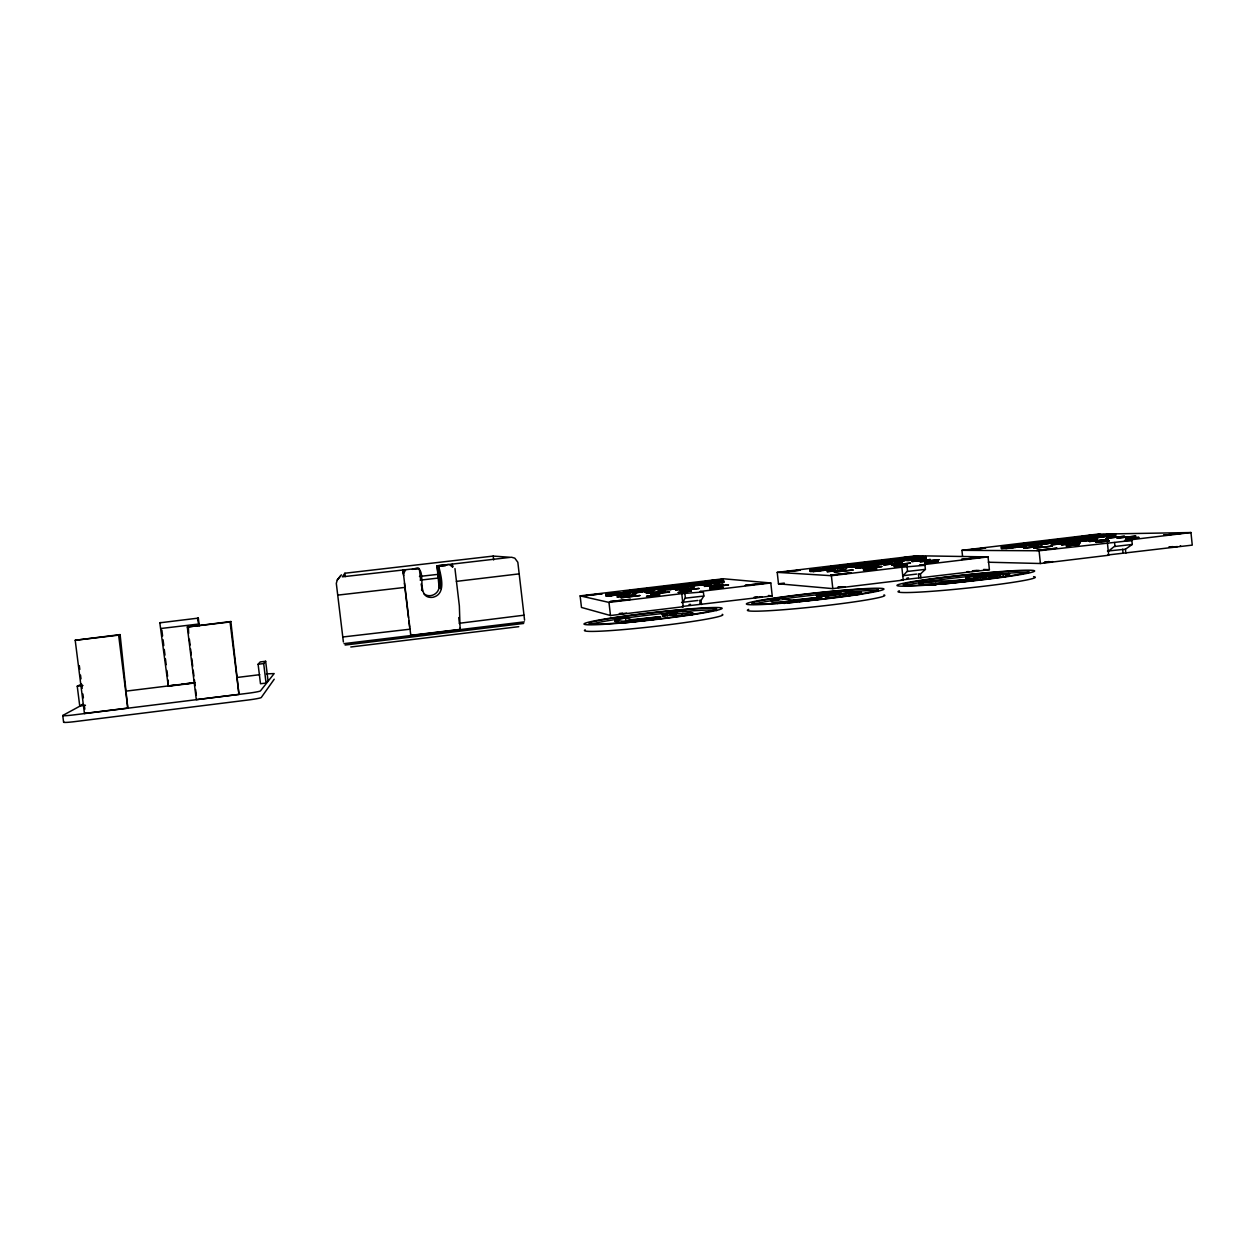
<?xml version="1.0" encoding="UTF-8"?>
<svg xmlns="http://www.w3.org/2000/svg" width="1255" height="1255" viewBox="0 0 1255 1255"><rect width="100%" height="100%" fill="white"/><g stroke="black" fill="none" stroke-linecap="round" stroke-linejoin="round"><path stroke-width="1.5" d="M439.077 587.23L437.022 565.848L510.612 557.314L493.199 556.075L344.874 573.237L342.348 576.814L418.59 568.264L412.362 569.346C430.747 562.46 412.487 599.796 432.975 597.286C446.67 593.913 440.882 575.857 438.748 566.287L440.929 588.548L439.077 587.23C438.497 594.384 429.21 598.478 423.766 593.568M1017.664 547.007C1020.99 547.619 1028.174 544.748 1020.237 544.827C1035.987 542.788 1019.28 550.192 1017.507 545.533L1023.782 544.827M1057.604 541.925L1057.306 539.917L1034.763 542.709L1034.92 544.152L1037.854 543.807L1037.744 541.925L1041.446 541.689L1041.728 544.262L1047.956 543.556L1049.29 543.274L1049.07 540.685L1050.576 540.481L1050.953 543.054L1056.161 542.427M851.016 591.607C846.278 589.489 794.368 597.474 827.296 596.015L826.747 594.039L837.383 592.58L840.928 592.642L826.402 595.89L825.413 596.313L825.617 598.164L861.542 594.117L861.354 592.282L858.608 592.031L838.528 594.462L851.016 591.607A63.55 3.326 -6.2 0 1 877.982 590.98M684.995 585.709L685.45 583.999L692.587 583.559L681.308 584.485L681.685 586.854L682.798 586.728M901.419 560.734L896.666 561.063L896.509 559.589L901.263 559.228L901.419 560.734L898.062 561.377L898.517 559.557L894.768 559.981M901.263 559.259L897.905 559.903M460.114 629.383L410.777 635.344L403.451 573.849L405.6 569.833M694.297 585.348L689.889 585.96L689.717 583.497M692.54 584.124C707.396 580.72 691.301 587.058 695.395 584.061C698.596 582.869 684.195 585.175 692.54 584.124L692.713 585.865L691.317 586.211L691.003 583.418M439.925 588.015L437.022 565.848L448.443 564.53M707.24 583.873L708.981 583.952L702.251 584.736L702.016 582.853L709.828 582.038L708.291 582.336L708.463 583.842C712.981 584.83 712.338 580.783 708.291 582.336M884.446 563.73L884.022 560.703L881.23 560.624L881.512 563.37M907.13 560.373C908.918 556.043 916.605 558.695 904.682 559.04C907.506 563.37 914.754 557.973 917.342 557.11L916.668 559.259L926.159 558.13L925.249 556.64L926.159 558.13M340.419 576.045L337.266 580.014L336.309 583.371L343.384 641.995M701.482 604.518L701.027 600.439L703.835 596.031L703.365 591.921L700.023 591.466L770.79 582.979L772.233 595.952L682.03 606.494L683.238 606.714L681.763 593.662L608.973 602.4L580.139 595.874L581.473 607.451L610.479 615.53L683.238 606.714M647.109 591.105C660.303 590.148 651.094 587.748 644.176 590.038L644.772 591.654L654.232 590.477M1034.92 544.152L1035.171 542.097M266.06 683.065L267.99 680.367L265.652 661.275L260.193 661.934L258.106 664.256L260.491 683.74L266.06 683.065L263.676 663.581L265.652 661.275M341.376 574.821L337.266 580.014M238.968 694.392L230.857 621.523L187.309 627.014L196.313 699.647L238.968 694.392L230.057 621.962L230.857 621.523M718.189 582.681C721.798 578.226 707.977 584.548 716.95 582.885M523.633 623.468L345.109 645.039M524.323 621.868L344.043 643.627M902.8 576.092L907.004 571.48L925.406 569.362L924.966 565.299L919.523 565.127L988.046 556.906L989.395 569.676L901.231 579.983L903.239 580.108L901.843 567.244L831.39 575.7L777.221 572.358L778.477 583.795L832.802 588.626L903.239 580.108M920.903 577.959L920.464 573.959L925.406 569.362M644.176 590.038L652.302 588.862L644.286 590.148L644.458 591.654L648.851 591.199L651.314 590.838L651.11 589.285M523.994 615.201L459.408 623.264M1108.291 551.29L1114.205 546.537L1132.277 544.45L1131.869 540.466L1124.511 540.529L1190.964 532.544L1192.25 545.125L1107.867 554.977M816.738 597.004L817.962 596.502M1107.459 551.039L1125.421 549.219L1132.277 544.45M625.821 591.921C627.704 591.152 628.128 594.933 625.994 593.427C631.736 594.933 631.171 589.913 625.821 591.921L626.12 594.007L630.371 593.348M662.922 588.25L662.766 586.775L666.687 586.336L657.683 587.403L665.056 586.728L665.197 588.234M626.12 594.007C615.97 595.137 624.692 591.497 630.198 591.827M914.267 559.416L914.064 557.565M653.306 589.411L658.106 589.175L658.028 587.56L663.55 587.026L663.864 589.489L666.829 589.128L666.656 587.622L661.416 587.669C671.833 582.885 670.233 591.811 679.677 588.626C675.567 582.728 692.635 584.814 685.638 586.336M979.104 570.35L971.794 571.417M1105.388 534.834C1112.871 532.512 1106.926 539.666 1105.294 534.771C1101.137 533.406 1102 538.505 1105.545 536.277M160.922 622.511L159.824 622.809L168.296 686.203L168.092 680.085M1106.079 535.022L1115.46 534.018L1115.617 535.477L1106.141 536.56M679.677 588.626L677.229 588.297L676.963 586.211L688.948 584.846L676.492 585.975L679.614 585.489C678.877 588.595 688.273 588.03 685.826 584.359L684.822 584.234M702.957 584.234L701.231 584.579L704.228 584.187M1072.758 540.529L1082.296 539.336L1078.563 539.587M127.79 708.102L120.119 634.606L75.206 640.27L84.446 713.452L127.79 708.102L118.629 635.14L120.119 634.606M691.317 586.211L701.137 585.034L701.059 583.089C706.753 583.324 706.173 580.375 706.816 584.359L702.251 584.736M1078.39 539.838L1079.347 539.681L1079.222 537.94C1058.42 542.019 1081.402 535.948 1082.218 539.399M858.53 563.417L867.283 562.381C865.307 562.256 854.592 563.652 860.601 564.781M895.505 559.714L891.881 560.279L896.509 559.589M1084.367 537.156L1084.759 539.117L1087.959 538.411L1087.63 536.936L1081.135 537.642L1090.454 536.622L1090.611 538.16L1088.054 538.677L1087.975 536.779M1087.63 536.936L1084.602 537.642L1094.093 536.575L1094.25 538.034L1084.759 539.117M884.022 560.703L886.626 560.059L887.144 563.809L886.987 562.303L874.861 563.322L874.813 561.707L875.033 564.828L879.661 564.091M866.421 564.185L866.264 562.726L859.408 563.526L868.946 562.397L869.291 564.687M84.446 713.452L85.293 712.95M1009.318 573.551L1009.679 575.527L1007.828 576.076L983.324 579.104L974.037 579.575L973.849 577.771L1009.491 573.708L990.917 573.708L965.832 577.033L966.256 579.026L974.413 578.116M519.178 573.864L456.381 581.379M1060.302 541.846L1060.146 540.387L1071.378 539.289L1064.318 539.87C1068.397 537.422 1065.793 544.058 1069.762 541.501M81.544 684.116L77.245 686.218L79.74 705.938L82.579 704.353M1102.408 535.101L1109.2 534.238L1109.404 536.12L1111.977 535.571L1102.721 536.497M81.748 705.137L62.891 715.397A13.24 0.831 -7.6 0 0 74.014 714.879L247.062 693.388A12.785 0.831 -7.3 0 0 260.46 690.893L274.155 673.574L266.437 673.888M1109.263 534.661L1111.836 534.112L1109.2 534.238M1075.692 539.336L1066.985 540.309L1075.692 539.336L1075.959 541.109L1074.045 541.36L1072.601 541.485L1072.445 539.995L1052.412 541.815M660.522 588.579L660.459 587.058L661.981 586.854L662.154 588.344M718.205 582.853C734.081 578.257 696.964 583.402 718.895 580.971M721.656 580.704L717.609 581.442M832.112 569.252L832.049 567.731L825.68 568.452L825.837 569.943L830.888 569.425L832.206 569.205L829.681 569.08L829.524 567.589L834.983 567.417L816.079 569.205M1010.793 547.666L1011.138 546.082L1007.075 546.49L1007.232 547.949M849.008 566.24L845.697 566.13M1090.611 538.16L1082.296 538.897M701.059 583.089L702.016 582.853M845.494 565.299L859.628 563.605L847.376 564.515L845.494 565.299L845.854 567.605L847.627 567.401L847.376 564.515M852.961 564.185L849.117 564.64L849.274 566.115M696.964 585.332L699.364 584.846L699.113 583.324M1011.608 545.894L1011.797 547.635C1019.986 545.156 1002.588 545.815 1001.286 547.086L1001.443 548.545L1006.196 548.561L1009.02 548.231L1008.895 546.521L1026.747 544.513M1094.799 535.916L1103.553 535.305L1103.773 536.795L1094.501 537.846L1094.595 536.042L1094.705 537.564C1091.834 539.697 1090.642 535.383 1093.764 536.042M618.323 593.003L614.934 593.537L620.88 593.097L610.385 594.101L611.452 595.513L611.326 593.741L615.06 593.348L615.107 595.058C624.802 593.176 607.828 592.156 605.726 594.321L605.898 595.827L607.765 596.203L610.746 595.843L610.573 594.321L609.789 594.18L610.746 595.843M1014.15 545.784L1011.64 546.16L1018.574 545.596L1018.731 547.055L1007.577 548.153L1007.42 546.678L1008.895 546.521M966.021 578.806L966.413 576.767M825.617 598.164L826.606 597.725M1067.142 541.784L1068.256 541.564M1071.597 539.43C1071.205 535.838 1074.562 539.117 1073.292 541.423M891.113 560.373L889.497 560.326M1041.87 544.027C1031.908 543.023 1061.369 540.936 1043.768 542.207L1043.752 543.964L1046.513 543.603L1043.234 543.839M879.269 561.597L889.795 560.561L889.936 562.162L887.458 562.413M1042.419 542.584L1046.372 542.129L1039.862 542.897M848.506 564.938C848.584 571.245 867.346 563.087 852.333 565.064M858.075 564.64L848.6 565.738L855.267 564.954L855.439 566.444L848.772 567.229M1103.631 535.336L1094.344 536.387L1100.776 535.634L1100.933 537.093L1094.501 537.846M715.272 582.932L712.464 583.261L714.017 582.916M916.668 559.259C916.009 554.632 924.825 558.82 917.515 558.993M881.23 560.624L883.724 560.326L884.038 563.15L892.195 562.067L889.936 562.162M1075.959 541.109L1075.723 537.532L1072.413 537.815L1072.68 541.14L1076.1 541.046M689.889 585.912L693.042 585.41M904.18 560.765L903.286 559.259L904.18 560.765C900.353 563.401 889.199 561.048 897.811 559.714M907.067 558.553L908.871 558.302L902.941 558.977L911.444 557.957L911.742 559.448L910.44 559.699L914.079 559.401M1081.135 537.642L1081.324 539.132L1084.257 538.834C1082.892 535.932 1085.151 540.325 1087.959 538.411M881.465 564.123L877.402 564.907L887.144 563.809M667.566 587.999L667.77 586.383L661.479 586.995L661.605 589.599M911.585 557.973L910.283 558.208L914.095 557.926L904.682 559.04M889.795 560.561L878.986 561.801L892.023 560.593L880.21 561.926L880.367 563.417M919.742 557.095L920.041 558.757L923.319 558.114L922.958 556.593L913.781 557.659M826.684 593.301L826.951 595.827L832.159 594.933L831.955 593.129M199.278 625.759L198.337 618.103L197.443 618.386L198.604 624.049L161.095 628.473M620.739 592.925L623.5 592.58L623.672 594.101L627.39 593.693M896.87 559.652L896.901 561.377L898.674 561.032L897.027 561.126M646.639 590.556L647.188 588.846L657.934 587.685L646.874 588.438L643.36 589.426L643.533 590.917L646.639 590.556L647.188 588.846M623.5 592.58L627.218 592.187M647.721 588.673L651.674 588.203L652.098 590.885M905.718 560.154L903.114 560.452L905.326 560.044M980.061 575.229L980.249 577.018C959.902 577.567 1005.004 571.762 981.787 575.747L981.975 577.535L983.716 577.818M822.762 568.625L819.829 569.08L826.308 568.562L826.465 570.052L823.013 570.46L822.653 568.578L822.809 570.068M693.544 585.442L693.309 583.873L691.144 584.705L700.51 583.481L701.137 585.034M1168.985 547.164L1172.594 546.584M1056.396 540.105L1056.553 541.564L1057.479 541.376M825.837 569.943L835.155 568.907L834.936 567.37M907.192 558.318C905.828 561.267 913.06 560.718 911.208 557.957M675.3 611.954L662.358 614.244L662.577 616.08C672.696 614.495 682.642 615.876 692.838 614.636L692.619 612.785L683.52 610.95L675.3 611.954L675.504 613.773M920.574 558.412L913.938 559.134L923.319 558.114M677.135 587.716L689.12 586.352L688.979 583.575M916.793 559.134L916.464 557.22L920.417 556.938M875.676 564.609L875.441 561.738L877.512 561.346L875.802 561.267L875.959 562.726L877.12 562.773M894.862 559.903L894.925 561.456L895.348 559.824M665.323 587.45L671.001 586.712M1090.454 536.701L1087.897 537.203M709.64 582.022L710.032 583.559L708.463 583.842M877.794 562.915L877.841 564.499L875.033 564.828M609.177 595.529C618.684 596.235 615.327 591.403 609.491 594.117M1037.744 541.925L1038.277 544.717L1037.273 544.733L1037.116 543.258L1038.842 543.054L1038.999 544.529L1028.19 545.721L1028.033 544.246L1033.132 543.274M895.662 561.189L892.038 561.754L894.925 561.456M1097.874 537.579L1097.67 535.728L1091.85 536.371M867.942 564.091L869.103 563.872L867.629 563.934M908.542 577.865L906.894 578.178M706.816 584.359L711.914 583.606M679.504 587.089L671.19 587.638L681.685 586.854M1048.819 541.58L1047.203 541.501M667.974 588.752L667.801 586.414L665.589 586.775L665.872 589.003L677.057 587.92L676.68 585.285L668.993 585.96L669.166 587.434M708.981 583.952C709.169 580.5 697.607 584.61 705.749 582.948M839.313 568.295L841.368 567.84L841.211 566.366L839.156 566.805L839.313 568.295L842.607 567.903M846.858 565.88L847.015 567.37L845.242 567.589L845.086 566.099L836.599 567.119L836.756 568.593L840.677 567.762M919.884 557.283L923.147 556.608M908.793 558.287C907.585 561.55 907.538 559.275 911.412 559.746M1078.625 539.697L1079.08 538.191L1072.649 538.85M875.519 563.119L884.273 562.271L880.963 564.436L880.728 561.911L864.067 563.464L870.719 563.244L869.135 563.197M880.806 562.93L882.375 562.648M1072.413 541.266C1063.722 541.093 1082.485 544.027 1078.61 537.469L1081.214 537.156L1071.331 538.834L1072.131 538.803M1051.486 541.831L1051.957 540.325L1052.129 542.097L1055.047 541.752L1054.702 540.23L1052.317 540.544L1052.459 541.987C1058.012 541.705 1051.721 539.007 1049.102 540.685M895.537 561.613L894.564 561.848L894.611 559.824M862.922 563.73L857.071 564.546L857.306 566.334M1059.173 539.634L1066.546 538.85L1066.656 540.921M1099.631 537.391C1100.102 535.022 1100.306 534.536 1099.537 537.156L1100.933 537.093L1100.619 535.493M1079.222 537.94L1068.585 539.148L1075.159 538.364M634.905 592.736L638.277 592.329L637.399 590.697L634.732 591.215L634.905 592.736L638.277 592.329M641.007 591.999L640.834 590.493L637.148 590.556L632.096 591.544L632.269 593.05C640.113 592.046 644.741 590.007 642.827 591.78M889.23 562.554L889.011 560.891L880.21 561.926M673.966 587.936L670.735 588.313M878.908 562.789L877.888 561.393L881.245 561.032L875.802 561.267M1010.997 546.145L1004.878 546.756L1005.035 548.215L1009.946 547.776M670.468 614.84L673.778 614.228M653.431 588.47L652.286 588.705L653.573 588.736M1179.951 546.239L1180.61 545.909M676.963 586.211L685.967 585.144L684.352 585.285M706.643 582.853L711.663 582.069M1067.252 540.293L1069.684 539.995L1069.652 541.972L1059.785 543.148L1059.455 539.352L1056.851 539.666L1065.573 538.897L1063.205 538.913L1063.205 540.685M680.43 587.497L680.194 585.034L668.993 585.96M662.358 614.244C672.476 612.66 682.438 614.009 692.619 612.785M649.431 589.599L653.996 588.94M855.628 566.57L855.518 564.593L847.674 565.44L848.333 567.166L851.423 566.774M847.674 565.44L851.267 565.283L851.423 566.899M692.556 584.359L695.443 583.873M692.713 585.865L695.615 585.379M877.888 561.393L869.276 562.052L869.433 563.511L871.158 563.573M761.942 596.753L754.961 597.647M650.561 589.175L650.733 590.666L644.348 591.544L651.314 590.838M626.606 613.13L619.421 614.04M1095.144 537.438L1100.604 536.873L1094.94 537.375M663.22 587.638L660.758 587.983M1051.957 540.325L1055.173 539.964L1046.623 540.952L1057.306 539.917M671.362 589.16L677.229 588.297M821.554 595.843L824.017 595.466M662.577 616.08L666.452 615.499M1069.652 541.972L1068.601 540.497L1078.829 539.258L1072.445 539.995M1052.804 561.628L1044.254 562.554M666.295 587.418L676.884 586.399L667.613 586.932M886.924 562.726L889.199 562.413L887.442 562.522M838.026 587.073L840.756 586.712M689.026 604.549L690.501 604.345M685.607 585.567L689.983 585.363M882.736 561.33L881.779 561.471L885.34 561.142M679.598 585.599L683.457 585.144M684.822 584.657L681.308 585.238L685.214 585.05M691.207 584.328L688.352 584.705M1042.011 542.411L1040.803 542.474L1045.792 541.878L1045.98 543.807M862.812 564.374L862.64 562.915L861.04 563.119L862.326 563.009M860.412 564.593L858.797 564.907M821.539 570.366L820.001 570.554L821.837 570.398M1042.56 542.427L1037.901 542.725L1045.792 541.878M973.849 577.771L998.635 574.837L981.787 575.747M665.589 586.775L663.55 587.026M880.681 564.091L877.841 564.499M619.405 613.491L622.527 613.115M754.161 597.192L757.22 596.815M845.18 586.775L837.885 587.513M1044.678 562.067L1049.18 561.55M658.028 587.56L664.962 586.728M813.569 571.59L813.475 569.613L819.797 568.954L810.024 569.927L810.197 571.402L813.569 571.59L816.472 571.245L816.33 569.503L826.308 568.562M1052.317 540.544L1048.003 541.015L1048.662 542.505L1043.329 543.023M1067.221 539.007L1073.213 538.348M1019.217 545.172L1009.82 546.019L1019.75 544.78M1074.28 538.599L1071.362 538.96M813.648 571.088L819.954 570.429L815.891 570.821L815.719 569.346M872.476 564.201L873.339 564.091M1100.776 535.634L1096.18 535.979L1096.258 537.736M1048.145 542.458L1051.125 542.113L1050.984 540.67M644.286 590.148L648.678 589.693M851.423 565.174L855.267 564.954M852.474 566.633L850.561 566.695M1040.019 544.372L1042.576 544.058M679.786 586.979L682.61 586.65M624.033 623.013L660.616 618.558L660.412 616.691L631.673 619.688L625.57 618.025L614.793 619.327L615.013 621.147L622.119 623.249L621.9 621.382L614.793 619.327M787.936 603.075L795.45 602.165M799.215 601.71L821.774 598.964L821.57 597.113L792.517 600.094L781.818 598.761L771.323 600.031L771.527 601.835L780.563 603.043M943.525 584.14L973.817 580.453L973.613 578.633C955.51 581.332 937.328 580.72 919.193 582.179L919.382 583.967L935.948 585.065L935.759 583.23L919.193 582.179M126.912 691.019L194.29 682.736M236.646 677.527L259.738 674.688M170.664 685.607L178.132 684.697M181.881 684.242L194.949 682.642M168.296 686.203L194.494 683.002M79.74 705.938L85.466 705.247M687.458 584.72L684.085 585.097M867.723 564.625L867.566 563.15L873.904 562.491L869.793 562.883L869.966 564.358M1058.906 541.925L1058.765 540.466L1057.463 540.466L1063.848 539.807L1059.628 540.215M886.579 562.413L889.952 562.036L886.783 562.271M962.522 555.965L961.926 550.333L1039.077 550.772L1131.869 540.466M681.763 593.662L703.365 591.921M901.843 567.244L924.966 565.299M778.477 583.795L784.281 583.089M410.056 629.194L342.788 636.991M697.937 600.455L681.575 602.431L682.767 602.635L685.057 598.196L703.835 596.031M902.565 575.763L916.652 574.068M350.788 646.984L518.77 626.669M988.25 562.224L1040.411 563.511L1108.698 555.243L1107.381 542.584M77.245 686.218L82.971 685.512M258.106 664.256L263.676 663.581M919.382 583.967L922.911 583.528M615.013 621.147L618.605 620.707M621.9 621.382L660.412 616.691M771.323 600.031L783.967 601.678L821.57 597.113M825.413 596.313L861.354 592.282M935.759 583.23L973.613 578.633M580.139 595.874L723.445 578.775L770.79 582.979M777.221 572.358L916.479 555.745L988.046 556.906M961.926 550.333L1097.419 534.159L1190.964 532.544M638.826 591.482L631.453 592.36L629.43 592.031L629.273 590.54L640.332 589.317L640.411 590.932M676.602 586.728L675.723 585.159L680.194 585.034M830.449 568.013L830.277 566.554L841.54 565.425L842.293 566.915M869.276 562.052L874.813 561.707M1026.904 545.988L1018.699 545.533L1018.542 544.09L1030.873 542.929L1031.03 544.372M1063.205 538.913L1069.527 538.552L1070.06 541.799M1068.821 540.952L1068.476 538.285L1070.891 537.987L1071.315 541.705M641.995 589.489C645.274 591.842 632.034 587.528 633.493 591.858M844.066 566.868L844.505 565.409L835.061 566.287L836.191 567.809L835.234 567.762M1038.999 544.529L1036.426 544.733L1036.285 543.258L1032.975 542.819L1024.002 543.744L1025.319 543.744M1037.712 542.223L1048.505 541.062M629.273 590.54L642.34 589.552M643.36 589.426L646.466 589.05M681.308 584.485L685.826 584.359M830.277 566.554L844.505 565.409M893.325 561.487L893.278 559.589L886.626 560.059M1018.542 544.09L1033.806 542.819L1033.869 545.031L1030.669 545.423L1030.528 543.948L1033.712 543.572M1034.763 542.709L1037.697 542.348M1069.527 538.552L1067.095 538.85L1067.252 541.815M1068.476 538.285L1074.829 537.924L1072.46 537.924M655.486 588.689C674.594 585.865 647.156 591.576 655.91 588.752M855.518 564.593L850.388 565.221L851.753 565.221L851.784 567.009M864.507 563.73L859.157 564.374L865.228 563.746L865.401 565.236L859.314 565.848L859.095 563.291M1055.031 540.968L1049.823 541.595L1056.02 540.968M605.726 594.321L610.573 594.321M632.096 591.544L643.015 590.336M713.844 581.991L723.633 580.814L723.806 582.32L714.017 583.497M836.599 567.119L847.47 565.911M869.872 564.609L869.715 563.134L871.707 562.915L880.649 562.067L880.806 563.558M904.024 559.275L894.407 560.357M926.002 556.64L916.401 557.738M1025.445 544.717L1038.842 543.054M1066.734 539.462L1053.823 540.811L1061.746 540.434L1059.581 540.45M834.638 567.731L838.167 567.307M652.977 588.156L653.149 589.646L662.844 588.987M839.297 567.527L833.932 568.17L833.759 566.695M862.075 563.15L862.42 566.162L868.46 565.942L868.303 564.436L862.248 564.672L870.892 564.734L870.641 562.93M893.435 561.063L886.14 561.597L885.983 560.138M1023.515 545.517L1033.963 544.262L1033.132 544.278M1053.274 540.356L1053.322 541.893L1061.573 541.329M1081.371 538.599L1075.049 539.038M605.898 595.827L615.421 594.854M670.562 586.807L670.876 589.677L658.138 590.587L657.965 589.081L670.295 588.093M810.197 571.402L818.244 570.445M1001.443 548.545L1007.326 547.839M859.314 565.848L862.891 565.425M1049.839 540.497L1049.98 543.054L1055.188 542.442M611.452 595.513L621.068 594.603L620.974 592.94M632.269 593.05L643.188 591.842M836.756 568.593L847.627 567.401M862.42 566.162L876.351 565.095L875.88 561.597M420.205 580.155L439.595 577.896M405.067 587.387L337.736 595.121M159.824 622.809L198.337 618.103M75.206 640.27L118.629 635.14M187.309 627.014L230.057 621.962M816.33 569.503L815.625 571.103L823.013 570.46M612.142 595.074L618.495 594.509M437.775 566.036L445.666 565.487L438.748 566.287M419.468 576.453L439.156 574.225M1042.889 542.301L1043.768 542.207M1051.816 541.721L1048.223 542.16L1048.082 540.717M825.68 568.452L831.234 567.982L831.406 569.472M906.392 559.903L911.742 559.448M827.092 594.211L816.534 595.199M1042.811 541.909L1037.336 542.725L1042.293 542.395M1038.058 544.184L1041.556 544.074M629.932 591.215L623.139 592.187L628.426 591.858M657.4 587.92L663.048 587.371M1177.488 546.584L1169.017 547.227M965.832 577.033L975.857 576.155M1073.198 538.693L1082.139 537.877M1074.798 538.63L1079.08 538.191M864.146 562.82L868.837 562.381M679.645 587.167L682.908 586.838M679.928 587.277L685.214 586.712M1043.909 543.666L1049.29 543.274M679.284 585.677L681.889 585.552L682.061 587.058M688.32 585.144L690.862 584.908M1099.553 537.093L1103.773 536.795M863.409 562.82L866.232 562.711L866.342 564.311M1050.592 542.113L1048.27 542.333M857.149 564.075L862.938 563.62M687.897 584.281L693.309 583.873M1052.584 541.642L1053.839 541.517M887.269 561.048L889.011 560.891M721.907 582.163L718.44 582.383L718.284 580.892M972.751 570.758L977.096 570.366M1075.739 537.422L1078.861 537.187M1048.631 542.427L1051.282 542.191L1051.141 540.732M1072.052 541.093L1078.986 540.748L1078.406 538.128M883.63 561.565L883.787 563.04L885.701 562.868M706.926 583.763L710.032 583.559M1096.227 535.838L1097.67 535.728M1010.683 547.462L1014.385 547.227M854.247 566.35L858.247 566.115M658.2 589.05L661.761 588.736L661.62 586.822M671.237 588.03L672.272 587.92M1011.797 547.635L1018.731 547.055M909.028 559.777L906.957 559.934L906.8 558.459M677.057 587.92L670.954 588.375L670.782 586.697M883.771 561.33L880.1 561.628M831.924 567.15L822.966 568.389M708.777 582.414L707.208 582.524L707.349 584.202M689.12 586.352L686.25 586.477L685.999 583.999M615.107 595.058L621.068 594.603M1065.04 541.391L1062.279 541.627L1061.95 539.446M859.283 563.417L859.565 564.985L861.761 564.813L861.761 563.024M696.792 584.987L699.364 584.846M1052.098 541.768L1053.023 541.705M893.278 559.589L883.724 560.326M1049.415 542.129L1050.592 542.003L1049.227 542.129L1049.211 540.654M1056.255 541.407L1055.596 540.011M666.75 587.936L667.974 587.889M877.37 563.966L872.382 564.342L871.958 561.738M822.762 570.319L826.465 570.052M855.439 566.444L854.169 566.46L854.09 564.86M1073.245 540.34L1074.06 540.293M996.345 576.531L993.882 576.673L993.693 574.868M854.639 565.566L859.801 565.079L859.581 563.213M969.001 571.653L967.025 571.668M1017.507 545.533L1018.48 545.501M983.496 578.367L985.52 578.32M1115.46 534.018L1114.471 534.034L1114.628 535.493L1115.617 535.477M1094.093 536.575L1093.136 536.575L1094.25 538.034M1049.98 543.054L1050.953 543.054M1059.785 543.148L1054.624 543.18L1054.278 540.246M1022.119 543.744L1023.186 543.744M1045.039 543.352L1045.933 543.337M1028.033 544.246L1028.865 544.246M1036.426 544.733L1033.289 544.733L1032.975 542.819M1032.159 545.047L1033.869 545.031M1001.286 547.086L1008.863 546.756L1006.855 546.756L1007.012 548.215L1009.02 548.231M686.14 586.65L685.481 585.269M867.566 563.15L868.523 563.181M876.351 565.095L875.535 563.558L866.028 564.797L866.201 566.303M983.591 569.456L989.395 569.676M841.211 566.366L842.434 566.413M829.524 567.589L832.049 567.731M832.551 568.735L835.155 568.907M920.464 573.959L918.409 573.849L918.833 577.849M813.475 569.613L814.495 571.135M810.024 569.927L816.299 569.754L814.872 569.676L815.044 571.166L816.472 571.245M274.218 679.222L261.275 697.498A12.785 0.879 -7.3 0 1 247.894 700.039L74.861 721.609A13.24 0.879 -7.6 0 1 63.738 722.096M723.633 580.814L723.806 582.32M1009.522 575.355L1008.424 573.457M768.437 595.498L772.233 595.952M675.723 585.159L676.68 585.285M665.699 587.497L666.656 587.622M665.872 589.003L666.829 589.128M670.876 589.677L670.405 586.712M511.475 557.22L514.785 558.161L517.829 562.256L524.574 620.158M640.332 589.317L640.144 590.744M640.254 589.458L640.772 590.995M701.027 600.439L699.757 600.235L700.212 604.298M916.558 557.346L916.903 558.757M659.204 618.229L660.616 618.558M449.651 564.734L452.459 566.978M404.439 583.089L404.675 585.787M421.492 589.897L422.402 590.729L421.147 583.983M452.679 566.695L452.177 564.107L452.741 566.946M403.451 573.849L402.871 569.817L403.671 575.653M79.316 665.636L79.802 669.417M80.508 675.096L80.995 678.877M81.716 684.555L82.187 688.352M82.908 694.015L83.379 697.811M84.336 705.373L84.822 709.169M62.75 715.523L63.597 722.221M161.879 630.183L162.585 635.94M163.072 639.783L163.778 645.541M164.264 649.368L164.985 655.126M165.456 658.969L166.178 664.726M166.899 670.484L167.605 676.241M189.38 639.25L190.101 645.054M190.572 648.929L191.293 654.718M191.78 658.593L192.737 666.327M193.207 670.186L193.929 675.99M194.415 679.849L195.137 685.654M195.607 689.528L196.329 695.317M404.847 587.167L408.455 617.586M408.895 621.178L409.601 627.186M344.874 573.237L345.282 576.594M454.953 568.593L459.361 605.961L460.13 629.398M458.75 617.586L459.456 623.657M419.311 568.546L420.692 580.124M493.199 556.075L493.654 559.95M638.466 590.87L638.638 592.391M637.148 590.556L637.571 592.203M632.442 591.591L632.614 593.113M631.281 590.87L631.453 592.36M630.12 591.889L630.292 593.395M629.665 591.984L629.837 593.505M628.833 592.125L629.006 593.631M628.269 592.203L628.441 593.725M627.594 592.297L627.767 593.803M627.029 592.25L627.202 593.756M626.527 592.329L626.7 593.835M625.696 592.423L625.869 593.944M624.802 592.533L625.068 594.133M624.441 592.564L624.614 594.07M624.111 592.58L624.143 594.243M623.766 592.595L623.939 594.101M623.139 592.799L623.311 594.321M625.57 618.025L625.774 619.845M622.417 592.878L622.59 594.384M621.805 592.925L621.978 594.431M621.319 592.94L621.492 594.462M618.699 593.239L618.872 594.745M617.962 592.972L618.197 594.603M617.664 593.16L617.727 594.823M617.335 593.003L617.491 595.027M616.691 593.38L616.864 594.901M616.472 593.066L616.738 594.839M615.891 593.458L616.064 594.964M615.813 593.427L615.985 594.948M615.436 593.176L615.609 594.682M614.699 593.364L614.95 594.98M614.338 593.521L614.511 595.043M614.166 593.411L614.338 594.917M614.009 593.333L614.181 594.839M613.507 593.49L613.601 595.152M612.879 593.835L613.068 595.341M612.409 593.882L612.581 595.388M611.907 593.929L612.079 595.435M611.687 593.85L611.86 595.356M608.973 602.4L610.479 615.53M607.593 594.682L607.765 596.203M715.115 581.442L715.35 583.151M714.283 581.818L714.456 583.324M713.891 581.928L714.064 583.434M713.232 581.52L713.405 583.01M712.762 581.598L712.934 583.089M712.448 581.661L712.464 583.261M711.256 582.069L711.507 583.716M710.863 582.304L711.02 583.81M710.503 582.116L710.675 583.622M710.22 582.398L710.393 583.904M709.624 582.132L709.64 584.014M709.342 582.038L709.514 583.528M708.918 582.069L709.263 583.716M708.369 582.116L708.761 584.124M707.914 582.446L708.102 584.108M707.6 582.179L707.773 583.669M707.616 582.744L707.773 584.25M705.702 582.853L705.922 584.454M705.122 582.9L705.294 584.406M704.902 583.042L705.075 584.548M704.73 582.916L704.886 584.406M704.118 583.12L704.29 584.626M703.71 582.791L703.867 584.281M703.428 583.167L703.6 584.673M702.863 583.214L703.02 584.72M702.408 583.23L702.58 584.736M701.498 582.948L701.67 584.438M701.184 583.026L701.357 584.516M698.894 583.324L698.957 584.971M698.533 583.324L698.706 584.83M698.298 583.575L698.47 585.065M698.031 583.371L698.188 584.861M697.388 583.418L697.545 584.908M694.141 583.857L694.344 585.583M692.838 584.03L693.011 585.52M691.63 584.532L691.803 586.038M690.689 583.418L690.878 585.709M690.266 583.45L690.391 585.787M689.889 584.359L690.062 585.85M688.634 583.763L688.807 585.238M688.368 583.763L688.791 586.43M688.054 583.779L688.226 585.254M687.944 584.814L688.116 586.556M687.662 583.81L687.834 585.301M687.191 583.857L687.285 586.383M686.924 585.191L687.097 586.697M686.658 583.92L686.924 586.226M685.434 584.077L685.732 586.885M685.042 584.155L685.199 585.756M684.665 585.379L684.838 586.885M684.132 584.202L684.524 586.791M683.865 584.187L684.038 585.661M683.834 585.583L683.991 587.089M684.932 594.133L685.403 598.259M683.442 585.536L683.614 587.042M683.049 584.689L683.222 586.179M682.5 585.74L682.673 587.246M682.202 585.677L682.375 587.183M681.183 585.771L681.496 587.387M680.9 585.536L681.073 587.042M680.398 585.489L680.555 587.34M679.865 585.646L680.037 587.152M682.218 614.04L682.422 615.907M678.955 585.865L679.128 587.356M678.563 586.132L678.735 587.638M678.375 585.646L678.5 587.418M677.904 586.179L678.077 587.685M677.371 585.301L677.59 587.293M677.371 586.195L677.543 587.701M676.445 585.238L676.649 586.854M676.649 587.434L676.822 588.971M676.084 585.426L676.241 586.995M675.535 585.505L675.692 586.995M675.174 585.63L675.347 587.12M674.876 585.599L675.033 587.073M674.766 587.058L675.08 588.736M674.296 585.661L674.468 587.152M674.186 585.756L674.39 588.846M673.794 585.709L673.966 587.199M673.402 585.74L673.59 588.956L673.119 585.756M672.853 585.756L673.166 588.077M675.818 612.691L676.021 614.526M672.523 585.724L672.743 588.218M672.398 586.665L672.727 589.081M672.256 587.481L672.429 589.003M671.754 585.63L671.927 588.281M671.66 586.76L671.77 589.223M673.276 613.13L673.496 614.966M670.139 586.869L670.311 588.375M669.872 586.76L670.045 588.266M669.197 586.838L669.401 588.485M668.789 587.152L668.962 588.658M668.303 587.199L668.476 588.705M667.378 586.383L667.676 588.689M670.264 613.02L670.641 615.436M667.017 586.414L667.346 588.83M666.954 586.571L667.127 588.062M666.358 586.665L666.468 588.924M664.774 586.744L664.821 588.391M664.177 586.869L664.334 588.36M667.284 614.072L667.487 615.907M663.785 586.838L663.958 588.328M663.236 586.979L663.409 588.47M662.358 587.089L662.703 588.642M661.056 586.979L661.291 588.689M660.93 587.152L661.165 589.536M660.585 586.948L660.758 588.564M663.817 614.573L664.02 616.409M660.02 587.418L660.193 588.909M660.224 589.395L660.397 590.932M659.706 587.058L659.863 588.548M659.377 587.466L659.55 588.956M658.985 587.167L659.157 588.642M658.828 587.513L659 589.003M658.373 587.544L658.546 589.034M654.749 588.062L654.906 589.568M653.745 588.924L653.949 590.572M653.369 588.94L653.604 590.65M652.773 589.254L652.945 590.76M650.812 589.411L651.094 591.027M650.2 589.317L650.388 591.011M649.949 588.077L650.121 589.552M649.698 589.27L649.902 591.168M649.431 589.395L649.604 591.121M648.882 588.328L649.055 589.819M648.788 589.364L648.929 591.278M648.521 589.489L648.694 590.995M647.831 589.489L648.16 591.262M647.847 589.866L648.019 591.387M647.407 589.63L647.58 591.309M646.874 588.438L647.188 591.466M646.513 589.772L646.686 591.278M646.247 590.023L646.419 591.544M645.588 590.085L645.76 591.591M645.039 590.117L645.211 591.638M644.505 589.693L644.772 591.654M638.889 590.948L639.062 592.454M410.652 634.199L410.84 635.861M783.967 601.678L784.171 603.53M721.421 580.626L721.531 582.273M721.045 580.641L721.045 582.367M720.543 580.673L720.699 582.163M719.884 580.736L720.056 582.226M719.413 581.128L719.57 582.618M719.131 580.798L719.288 582.289M718.629 580.971L718.817 582.571M867.942 562.428L868.099 563.887M867.785 562.616L868.005 565.079M867.064 562.726L867.221 564.185M865.919 562.726L866.076 564.201M865.495 562.836L865.652 564.311M865.119 562.962L865.307 565.817M864.915 562.836L865.072 564.295M864.601 562.946L864.758 564.421M864.115 563.087L864.24 564.954M863.738 563.04L863.895 564.515M863.205 563.181L863.362 564.656M863.016 563.119L863.173 564.593M862.452 563.166L862.609 564.64M862.091 562.899L862.514 564.75M861.432 563.103L861.605 564.577M861.087 563.024L861.338 564.593M860.93 563.417L861.087 564.875M860.255 563.134L860.491 564.938M859.801 563.37L860.036 565.88M858.765 563.354L859.048 564.907M857.902 564.593L858.122 566.162M857.557 564.593L857.855 566.225M856.538 563.981L856.647 566.13M856.412 564.954L856.569 566.444M855.737 564.703L855.91 566.193M858.608 592.031L858.812 593.866M854.937 564.781L855.22 566.507M854.859 564.577L854.828 566.413M854.482 564.091L854.702 566.585M854.326 565.221L854.482 566.711M853.792 565.189L853.949 566.68M853.369 565.33L853.526 566.821M853.039 565.283L853.212 566.758M852.302 565.158L852.631 566.915M852.318 565.346L852.49 566.836M850.827 565.346L850.984 567.087M850.372 564.154L850.529 565.613M850.466 565.409L850.639 566.899M850.121 565.66L850.278 567.15M849.682 564.374L849.839 565.832M849.51 565.707L849.666 567.182M848.851 564.766L849.164 567.213M848.176 565.676L848.333 567.166M851.031 591.403L851.219 593.411M850.372 591.278L850.514 593.693L849.117 594.086L848.913 592.266M846.419 566.146L846.592 567.636M843.909 565.393L843.94 567.966M843.046 566.444L843.203 567.935M841.697 566.899L841.274 565.33L840.85 566.774M840.207 591.78L840.395 593.568M837.195 567.135L837.367 568.625M839.815 594.133L840.019 595.968M839.328 592.486L839.517 594.274M834.669 567.495L834.842 568.986M837.383 592.58L837.571 594.384M837.054 592.078L837.258 593.866M833.963 567.621L834.12 569.111M833.446 567.699L833.618 569.19M832.818 567.778L832.991 569.268M834.889 592.799L835.077 594.603M831.516 567.84L831.673 569.331M830.732 567.935L830.888 569.425M831.39 575.7L832.802 588.626M830.214 568.091L830.386 569.582M829.837 568.029L830.01 569.519M829.461 568.076L829.445 569.692M829.116 568.091L829.273 569.582M828.692 568.123L828.865 569.613M828.441 568.28L828.598 569.77M828.331 568.123L828.488 569.613M827.688 568.358L827.845 569.848M829.963 592.878L830.151 594.666M827.014 568.405L827.186 569.895M826.465 568.437L826.621 569.927M829.304 593.49L829.492 595.278M826.01 568.452L826.182 569.943M827.531 593.788L827.72 595.592M823.876 568.735L824.049 570.225M825.68 596.611L825.868 598.462M818.511 569.017L818.668 570.507M818.15 569.19L818.307 570.68M817.836 569.095L818.135 570.837M817.46 569.394L817.617 570.868M816.958 569.441L817.115 570.931M816.472 569.394L816.628 570.884M819.295 594.384L819.499 596.188M819.17 596.847L819.374 598.682M816.832 594.98L817.068 597.207M943.697 581.74L943.901 583.559M922.958 556.593L923.131 558.177M922.645 556.593L922.77 558.255M922.205 556.624L922.362 558.099M921.641 556.655L921.798 558.13M921.374 557L921.531 558.475M920.95 556.718L921.107 558.193M920.15 556.796L920.37 558.679M919.962 556.922L920.119 558.397M919.413 556.969L919.57 558.444M919.288 556.891L919.444 558.35M918.738 557.032L918.848 558.757M918.346 556.985L918.519 558.459M917.938 557.126L918.095 558.601M917.217 557.22L917.374 558.695M915.679 557.314L915.836 558.789M915.02 557.408L915.177 558.883M914.471 557.487L914.628 558.961M913.389 557.926L913.656 559.573M912.934 558.193L913.091 559.667M912.558 557.989L912.714 559.463M912.244 558.287L912.416 559.777M911.444 557.957L911.585 559.871M910.848 557.973L911.208 559.808M910.706 558.255L910.706 559.887M910.377 558.004L910.644 559.997M910.095 558.302L910.252 559.777M909.781 558.067L909.969 559.981M909.546 558.616L909.702 560.107M909.357 558.381L909.514 559.856M908.981 558.13L909.216 560.059M908.495 558.287L908.808 560.201M908.322 558.648L908.495 560.138M908.118 558.224L908.165 559.918M907.694 558.71L907.945 560.295M907.459 558.381L907.569 560.091M906.236 558.946L906.392 560.436M907.13 567.448L907.569 571.511M905.608 558.993L905.765 560.483M905.153 558.569L905.247 560.514M904.259 558.679L904.416 560.154M903.584 558.789L903.741 560.263M903.145 558.867L903.302 560.342M902.941 558.93L903.114 560.452M901.09 559.212L901.231 560.797M900.776 559.212L900.855 560.875M900.353 559.228L900.51 560.703M899.788 559.275L899.945 560.75M899.427 559.62L899.584 561.111M899.098 559.322L899.255 560.812M898.313 559.401L898.502 561.095M898.078 559.542L898.407 561.314M897.545 559.573L897.702 561.063M897.451 559.495L897.607 560.969M893.827 559.918L893.984 561.393M892.603 560.107L892.76 561.581M892.195 560.169L892.352 561.644M891.96 560.232L891.991 562.146M891.379 560.561L891.536 562.052M891.27 560.765L891.427 562.24M890.862 559.557L891.019 561.016M890.485 559.573L890.83 562.083M890.36 560.891L890.517 562.381M890.03 559.605L890.187 561.079M889.152 559.871L889.575 562.052M888.728 559.871L888.964 562.381L888.383 559.887M888.289 560.64L888.446 562.115M888.038 559.903L888.101 562.585M887.614 559.95L887.787 561.409M887.52 560.703L887.677 562.177M887.144 559.997L887.567 562.758M886.971 560.907L887.128 562.381M886.108 561.424L886.281 562.899M885.481 560.201L885.638 561.675M885.434 560.342L885.591 561.816M884.932 561.55L885.104 563.04M884.508 561.487L884.665 562.977M882.924 561.597L883.081 563.244M882.077 561.832L882.249 563.307M881.151 562.852L881.324 564.358M879.865 561.801L880.037 563.275M879.708 561.644L879.99 564.154M879.426 561.816L879.818 564.421M879.175 561.738L879.284 563.307M878.751 561.33L879.19 564.248M878.343 561.314L878.5 562.789M878.296 562.836L878.422 564.672M877.229 561.503L877.669 564.828M877.214 562.475L877.465 564.954M876.508 561.518L876.931 564.436M876.398 561.613L876.555 563.087M875.096 563.181L875.253 564.687M874.39 561.754L874.594 563.322M874.06 561.769L874.217 563.244M873.715 561.785L873.872 563.244M873.48 561.942L873.637 563.417M873.213 561.769L873.37 563.228M872.633 562.02L872.79 563.495M871.958 562.083L872.115 563.542M871.707 562.915L871.864 564.389M871.425 562.099L871.582 563.573M871.205 562.962L871.362 564.436M868.633 562.381L868.852 563.95M868.335 562.397L868.695 564.656M868.319 562.538L868.476 564.013M1020.519 545.203L1020.77 546.803M1020.048 545.219L1020.205 546.694M1019.813 545.407L1019.97 546.882M1019.107 545.454L1019.264 546.929M1017.946 545.533L1018.103 547.007M1015.923 545.8L1016.079 547.258M1015.217 545.988L1015.373 547.462M1014.542 545.909L1014.699 547.368M1013.962 545.737L1014.087 547.306M1013.413 545.752L1013.695 547.462M1013.083 545.972L1013.24 547.447M1012.659 546.066L1012.816 547.541M1012.597 545.8L1012.581 547.525M1010.824 546.082L1011.154 547.619M1009.946 546.411L1010.087 547.886M1009.412 546.458L1009.553 547.933M1008.283 546.584L1008.44 548.059M1008.173 546.505L1008.33 547.964M1006.086 546.756L1006.196 548.561M1008.926 573.943L1009.114 575.763M1007.624 574.257L1007.828 576.076M1005.694 574.617L1005.883 576.453M1003.2 575.025L1003.404 576.845M1000.188 575.433L1000.376 577.269M997.96 573.723L998.149 575.512M996.517 574.037L996.815 577.724M996.156 574.727L996.439 577.222M993.552 575.763L993.74 577.582M993.05 576.312L993.254 578.131M990.823 575.119L991.011 576.923M989.615 576.688L989.803 578.508M987.905 575.449L988.093 577.237M986.305 577.002L986.493 578.837M984.532 574.288L984.72 576.061M983.12 577.284L983.324 579.104M982.54 574.963L982.728 576.735M980.202 577.504L980.406 579.324M977.833 575.527L978.022 577.316M977.692 577.661L977.88 579.481M976.296 575.794L976.484 577.582M975.574 577.755L975.763 579.559M973.582 575.574L973.77 577.347M966.052 577.253L966.256 579.026M460.005 628.253L460.177 629.916M1097.341 536.058L1097.498 537.517M1096.823 535.775L1097.043 537.658M1096.65 535.712L1096.933 537.548M1095.741 535.807L1095.709 537.375M1095.427 536.324L1095.568 537.783M1094.987 535.995L1094.987 537.83M1092.305 536.246L1092.007 537.83L1091.96 536.324M1090.187 536.622L1090.328 538.222M1089.811 536.638L1089.967 538.097M1089.309 536.669L1089.466 538.128M1089.136 536.967L1089.293 538.426M1088.697 536.716L1088.854 538.175M1088.148 537.14L1088.305 538.615M1087.442 538.536L1087.207 536.952L1087.301 538.317M1086.626 536.999L1086.783 538.458M1086.281 536.952L1086.548 538.709M1085.92 537.077L1086.077 538.52M1085.34 537.046L1085.418 538.913M1084.712 537.579L1084.979 539.148M1083.504 537.266L1083.645 538.724M1082.751 537.36L1082.908 538.819M1081.857 537.862L1082.014 539.321M1081.606 538.019L1081.763 539.493M1081.371 537.689L1081.418 539.352M1080.79 538.144L1080.947 539.619M1080.461 537.94L1080.618 539.399M1079.504 538.019L1079.739 539.775M1078.202 537.987L1078.531 540.858M1077.967 538.285L1078.139 539.964M1077.872 539.258L1078.029 540.952M1077.512 538.05L1077.653 539.509M1077.229 539.556L1077.386 541.046M1076.978 538.285L1077.119 540.811M1076.68 537.501L1076.868 540.121M1076.508 538.269L1076.602 541.14M1076.131 537.501L1076.288 538.944M1075.347 537.548L1075.676 541.266L1075.19 539.336M1074.908 537.595L1074.986 539.368M1074.421 537.642L1074.562 539.085M1074.782 539.368L1074.798 541.266M1074.468 538.897L1074.735 541.36M1073.903 537.705L1074.045 539.148M1074.264 539.399L1074.421 540.874M1073.888 539.87L1074.045 541.36M1073.496 538.991L1073.825 541.47M1073.151 537.72L1073.276 539.383M1072.649 537.94L1072.947 541.564M1072.225 538.238L1072.366 539.681M1071.848 537.909L1072.005 539.352M1071.817 538.944L1072.099 541.642M1071.142 539.007L1071.535 540.748M1070.358 539.07L1070.641 541.768M1069.087 539.023L1069.354 540.623M1068.821 539.164L1068.978 540.623M1066.185 538.928L1066.326 540.372M1065.919 539.477L1066.075 540.936M1065.589 539.007L1065.746 540.466M1065.354 538.881L1065.62 540.387M1065.181 538.991L1065.338 540.434M1064.82 539.117L1065.244 540.999M1064.758 538.897L1064.868 540.497M1064.13 539.132L1064.271 540.576M1063.911 539.226L1064.052 540.685M1063.565 539.195L1063.707 540.638M1062.922 539.352L1063.063 540.795M1062.609 539.289L1062.812 541.58M1062.248 539.305L1062.405 540.748M1061.808 539.321L1061.965 540.764M1061.605 540.215L1061.887 541.909M1061.15 539.336L1061.291 540.78M1061.071 539.54L1061.15 541.752M1060.82 540.215L1060.977 541.674M1058.938 540.764L1059.095 542.238M1057.181 539.979L1057.338 541.423M1056.867 540.027L1057.024 541.485M1055.737 540.199L1055.894 541.642M1054.027 540.325L1054.184 541.784M1053.871 540.434L1053.965 542.27M1052.898 540.544L1053.039 542.003M1051.674 540.278L1051.737 542.066M1050.451 540.56L1050.513 542.27M1049.541 540.654L1049.808 542.333M1048.866 540.607L1049.07 543.368M1048.349 541.799L1048.615 543.462M1047.8 541.831L1047.956 543.556M1047.454 540.795L1047.611 542.238M1047.125 541.878L1047.282 543.337M1046.921 542.207L1047.078 543.682M1046.341 541.94L1046.403 543.65M1046.074 542.113L1046.231 543.588M1045.509 541.423L1045.682 543.603M1044.882 541.893L1045.039 543.917M1044.631 542.113L1044.96 543.65M1044.348 542.427L1044.505 543.901M1043.972 542.27L1044.144 544.027M1043.172 541.58L1043.297 544.105M1042.325 542.725L1042.481 544.184M1040.913 542.835L1041.07 544.309M1040.348 542.882L1040.505 544.341M1039.14 542.866L1039.297 544.325M1038.073 541.752L1038.23 543.195M1039.077 550.772L1040.411 563.511M1035.548 543.556L1035.704 545.031M1034.544 543.572L1034.7 545.031M1030.041 542.929L1030.198 544.372M1029.633 544.309L1028.661 542.882L1029.022 545.721M1026.574 544.482L1026.716 546.051M1025.963 544.686L1026.119 546.16M1025.492 544.748L1025.649 546.223M1024.911 544.827L1025.068 546.302M1023.358 544.058L1023.547 546.49M1023.013 544.497L1023.17 545.956M1022.637 545.015L1022.794 546.49M1022.401 545.141L1022.558 546.615M1021.476 545.235L1021.617 546.709M1125.421 549.219L1125.829 553.173M1122.645 549.204L1123.052 553.141M1114.566 542.537L1114.989 546.537M1111.726 534.081L1111.899 535.618M1111.459 534.081L1111.632 535.681M1111.067 534.097L1111.224 535.556M1110.565 534.128L1110.612 535.885M1109.938 534.175L1110.095 535.634M1109.498 534.599L1109.655 536.058M1108.902 534.395L1109.153 535.901M1108.604 534.536L1108.745 535.995L1108.385 534.316M1107.883 534.457L1108.04 535.916M1107.506 534.41L1107.883 536.152M1107.192 534.536L1107.334 535.979M1106.581 534.52L1106.769 536.371M1106.392 534.614L1106.392 536.575M1105.718 534.708L1105.859 536.167L1105.592 534.63M1104.745 534.74L1104.886 536.183M1104.008 534.834L1104.149 536.277M1103.396 534.912L1103.663 536.842M1103.286 535.305L1103.349 536.905M1102.894 534.991L1103.051 536.434M1102.565 535.054L1102.863 536.983M1102.094 535.603L1102.235 537.077M1101.733 535.399L1101.89 536.858M1101.325 535.712L1101.466 537.171M1100.227 535.414L1100.557 537.281M1100.039 535.524L1100.368 537.218M1099.929 535.43L1100.086 536.873M1099.004 535.493L1099.145 536.936M1098.768 535.932L1098.925 537.391M1098.376 535.54L1098.737 537.501M1098.031 535.995L1098.172 537.454M1097.529 535.618L1097.686 537.077M1097.309 535.744L1097.466 537.203M188.36 626.543L188.658 633.461M905.137 585.536A63.456 3.216 -6 0 1 922.441 582.21M925.625 581.74A63.456 3.216 -6 0 1 976.202 575.7M979.01 575.433A63.456 3.216 -6 0 1 985.897 574.806M993.835 574.147A63.456 3.216 -6 0 1 1028.551 572.908M1033.587 576.657A68.978 3.655 -6 0 1 967.887 588.03A68.978 3.655 -6 0 1 899.364 590.823M753.533 604.377A63.55 3.326 -6.2 0 1 778.743 599.561M782.32 599.043A63.55 3.326 -6.2 0 1 830.277 593.411M835.752 592.893A63.55 3.326 -6.2 0 1 839.768 592.533M883.928 594.901A69.072 3.781 -6.2 0 1 814.291 606.84A69.072 3.781 -6.2 0 1 748.702 609.412M590.917 624.347A64.068 3.42 -6.5 0 1 613.507 619.813M616.974 619.28A64.068 3.42 -6.5 0 1 677.229 612.095M682.438 611.624A64.068 3.42 -6.5 0 1 716.668 610.589M722.221 614.338A69.637 3.891 -6.5 0 1 653.306 626.59A69.637 3.891 -6.5 0 1 585.207 629.837M1125.719 538.756L1138.803 537.391L1125.719 538.756M610.134 601.569L630.402 599.372L610.134 601.569M1124.386 536.293L1106.016 538.301L1124.386 536.293M1117.076 538.081L1135.728 536.136L1117.076 538.081M602.133 593.709L583.983 595.874L602.133 593.709M1109.153 540.936L1096.054 542.364L1109.153 540.936M1108.04 539.462L1089.387 541.501L1108.04 539.462M1100.055 534.379L1082.061 536.356L1100.055 534.379M1097.09 539.572L1078.72 541.58L1097.09 539.572M1079.363 544.513L1066.264 545.941L1079.363 544.513M1080.257 542.788L1061.589 544.827L1080.257 542.788M1069.684 542.85L1051.298 544.858L1069.684 542.85M1056.914 548.2L1036.74 550.396L1056.914 548.2M1052.349 546.129L1033.665 548.168L1052.349 546.129M1042.168 546.145L1023.782 548.153L1042.168 546.145M981.802 557.204L961.612 559.401L981.802 557.204M985.489 548.059L967.464 550.035L985.489 548.059M937.924 561.471L924.794 562.899L937.924 561.471M938.928 559.714L920.213 561.754L938.928 559.714M930.347 559.526L911.93 561.534L930.347 559.526M907.365 565.142L894.219 566.57L907.365 565.142M910.408 563.134L891.709 565.174L910.408 563.134M917.797 556.138L899.757 558.114L917.797 556.138M902.251 562.883L883.834 564.907L902.251 562.883M876.665 568.829L863.518 570.256L876.665 568.829M881.779 566.57L863.063 568.609L881.779 566.57M874.029 566.272L855.596 568.28L874.029 566.272M850.937 572.908L830.716 575.104L850.937 572.908M853.024 570.005L834.308 572.045L853.024 570.005M845.697 569.66L827.249 571.668L845.697 569.66M765.566 583.151L745.313 585.363L765.566 583.151M800.031 570.194L781.975 572.17L800.031 570.194M722.974 587.246L709.891 588.752L722.974 587.246M728.465 584.924L709.718 586.964L728.465 584.924M722.943 584.359L704.479 586.367L722.943 584.359M699.051 588.454L680.288 590.493L699.051 588.454M691.411 591.042L678.249 592.47L691.411 591.042M693.968 587.826L675.567 589.928L693.968 587.826M723.335 579.339L705.263 581.316L723.335 579.339M659.706 594.839L646.56 596.345L659.706 594.839M669.511 591.999L650.749 594.039L669.511 591.999M664.852 591.309L646.388 593.317L664.852 591.309M639.846 595.545L621.084 597.694L639.846 595.545M635.626 594.807L617.162 596.909L635.626 594.807M1183.904 533.061L1163.683 535.163L1183.904 533.061M641.619 590.619L641.791 592.125L641.619 590.619M931.32 584.454A63.472 3.169 -6 0 0 1028.99 571.7A63.472 3.169 -6 0 0 937.626 578.304A63.472 3.169 -6 0 0 931.32 584.454M928.527 585.018A68.994 3.436 -6 0 0 1034.544 571.15A68.994 3.436 -6 0 0 935.038 578.335A68.994 3.436 -6 0 0 928.527 585.018M777.41 603.577A69.088 3.545 -6.2 0 0 883.865 589.207A69.088 3.545 -6.2 0 0 784.673 596.611A69.088 3.545 -6.2 0 0 777.41 603.577M780.265 603.012A63.55 3.263 -6.2 0 0 878.327 589.787A63.55 3.263 -6.2 0 0 787.246 596.564A63.55 3.263 -6.2 0 0 780.265 603.012M620.692 622.747A64.068 3.357 -6.5 0 0 716.589 608.973A64.068 3.357 -6.5 0 0 621.507 616.785A64.068 3.357 -6.5 0 0 620.692 622.747M618.056 623.311A69.653 3.655 -6.5 0 0 722.127 608.361A69.653 3.655 -6.5 0 0 618.605 616.895A69.653 3.655 -6.5 0 0 618.056 623.311"/></g></svg>
